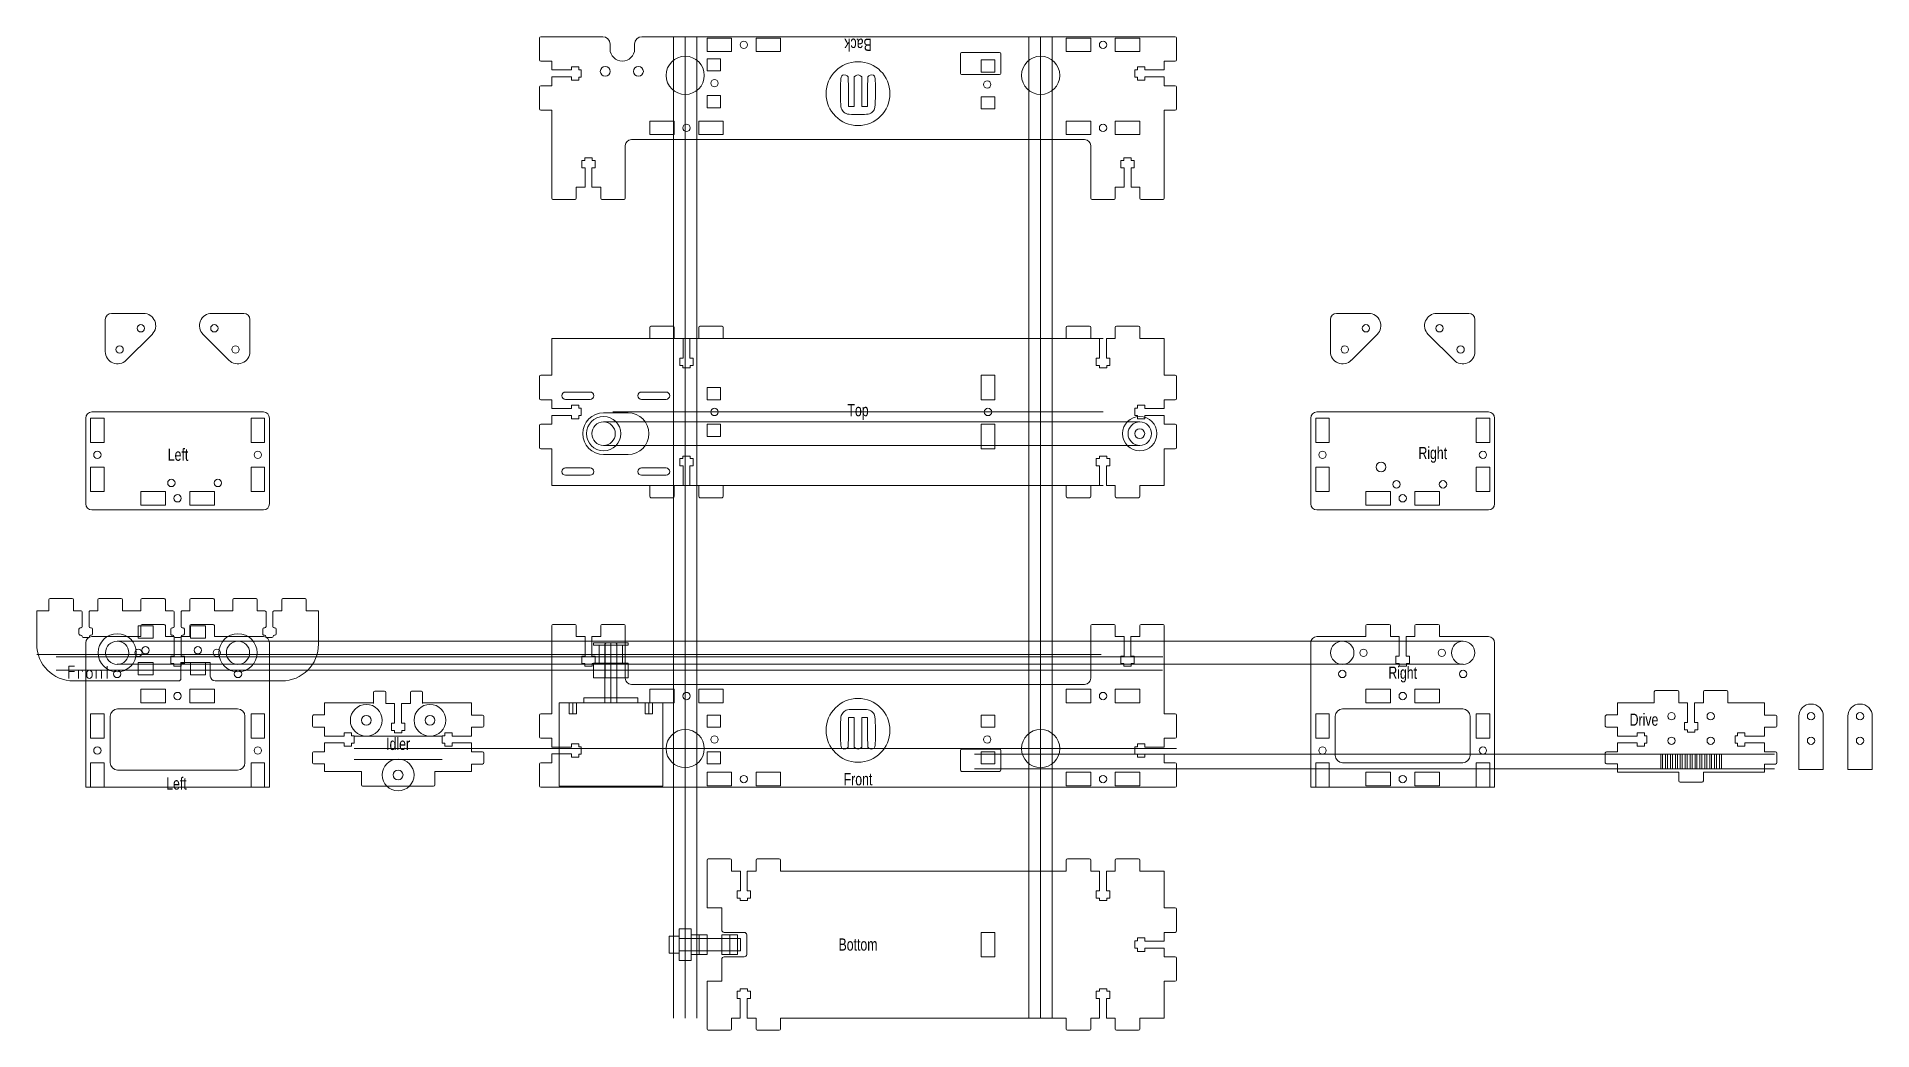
# Model space of a CAD drawing. Header units: millimetres. Extents: x -335 to 414, y -253 to 153.
import ezdxf

# ---------------------------------------------------------------- set-up
doc = ezdxf.new("R2010")
doc.units = ezdxf.units.MM
doc.layers.get('0').update_dxf_attribs({"linetype": 'CONTINUOUS', "lineweight": 0, "true_color": 0x000000})
for name, color, linetype, lineweight, true_color in [('01 - Front', 7, 'CONTINUOUS', 0, 0x000000), ('02 - Back', 7, 'CONTINUOUS', 0, 0x000000), ('03 - Top', 7, 'CONTINUOUS', 0, 0x000000), ('04 - Bottom', 7, 'CONTINUOUS', 0, 0x000000), ('05 - Idler Rib', 7, 'CONTINUOUS', 0, 0x000000), ('06 - Drive Rib', 7, 'CONTINUOUS', 0, 0x000000), ('06 - Top', 7, 'CONTINUOUS', 0, 0x000000), ('07 - Left End Cap', 7, 'CONTINUOUS', 0, 0x000000), ('08 - Left End Top Cap', 7, 'CONTINUOUS', 0, 0x000000), ('09 - Right End Cap', 7, 'CONTINUOUS', 0, 0x000000), ('10 - Right End Top Cap', 7, 'CONTINUOUS', 0, 0x000000), ('11 - Belt Clamps', 7, 'CONTINUOUS', 0, 0x000000), ('12 - Caps', 7, 'CONTINUOUS', 0, 0x000000), ('Drawings - 624 Bearing Stackup', 3, 'CONTINUOUS', 0, 0x00ff00), ('Drawings - Belt', 4, 'CONTINUOUS', 0, 0x00ffff), ('Drawings - NEMA 17', 1, 'CONTINUOUS', 0, 0xff0000), ('Drawings - Pulleys', 1, 'CONTINUOUS', 0, 0xff0000), ('Drawings - Secondary', 6, 'CONTINUOUS', 0, 0xff00ff), ('Drawings - Y Travel', 3, 'CONTINUOUS', 0, 0x00ff00), ('Text', 1, 'CONTINUOUS', 0, 0xff0000)]:
    doc.layers.add(name, color=color, linetype=linetype, lineweight=lineweight, true_color=true_color)
doc.styles.get("Standard").update_dxf_attribs({"font": 'txt', "width": 0.75})

# ---------------------------------------------------------------- blocks, each defined once
blk = doc.blocks.new('tcutout')
for p, q in [((-15, 0), (-15, 5.5)), ((-15, 0), (-5, 0)), ((-5, 5.5), (-5, 0)), ((5, 0), (5, 5.5)), ((5, 0), (15, 0)), ((15, 5.5), (15, 0))]:
    blk.add_line(p, q)
blk.add_circle((0, 2.75), 1.5)
at = {"layer": '05 - Idler Rib'}
for p, q in [((-15, 5.5), (-5, 5.5)), ((5, 5.5), (15, 5.5))]:
    blk.add_line(p, q, dxfattribs=at)
blk = doc.blocks.new('tgrips')
for p, q in [((-15, 0), (-15, 4.5)), ((-14.5, 5), (-5.5, 5)), ((-5, 4.5), (-5, 0)), ((-5, 0), (-1.42, 0)), ((-1.42, 0), (-1.42, -8)), ((1.4, 0), (5, 0)), ((1.4, -8), (1.4, 0)), ((5, 0), (5, 4.5)), ((5.5, 5), (14.5, 5)), ((15, 4.5), (15, 0)), ((-1.42, -8), (-2.75, -8)), ((-2.75, -8), (-2.75, -11)), ((-2.75, -11), (-1.5, -11)), ((-1.5, -11), (-1.5, -12)), ((-1.5, -12), (1.5, -12)), ((2.75, -8), (1.4, -8)), ((1.5, -11), (1.5, -12)), ((1.5, -11), (2.75, -11)), ((2.75, -8), (2.75, -11))]:
    blk.add_line(p, q)
for centre, start, end in [((-14.5, 4.5), 90, 180), ((-5.5, 4.5), 0, 90), ((5.5, 4.5), 90, 180), ((14.5, 4.5), 0, 90)]:
    blk.add_arc(centre, 0.5, start, end)
blk = doc.blocks.new('tgrips-5')
for p, q in [((-9.99, 0), (-9.99, 4.5)), ((-9.49, 5), (-5.49, 5)), ((-4.99, 4.5), (-4.99, 0)), ((1.41, 0), (5.01, 0)), ((1.41, -8), (1.41, 0)), ((5.01, 0), (5.01, 4.5)), ((5.51, 5), (9.51, 5)), ((10.01, 4.5), (10.01, 0)), ((-4.99, 0), (-1.41, 0)), ((-1.41, 0), (-1.41, -8)), ((-2.74, -8), (-2.75, -11)), ((-2.75, -11), (-1.49, -11)), ((-1.41, -8), (-2.74, -8)), ((-1.49, -12), (-1.49, -11)), ((-1.49, -11.5), (-1.49, -11.5)), ((-1.49, -12), (1.51, -12)), ((2.76, -8), (1.41, -8)), ((1.51, -11), (2.76, -11)), ((1.51, -12), (1.51, -11)), ((1.51, -11.5), (1.51, -11.5)), ((2.76, -8), (2.76, -11))]:
    blk.add_line(p, q)
for centre, start, end in [((-9.49, 4.5), 90, 180), ((-5.49, 4.5), 0, 90), ((5.51, 4.5), 90, 180), ((9.51, 4.5), 0, 90)]:
    blk.add_arc(centre, 0.5, start, end)
blk = doc.blocks.new('tcutout-5')
for p, q in [((-10, 0), (-10, 5.5)), ((-10, 0), (-5, 0)), ((-5, 5.5), (-5, 0)), ((5, 0), (5, 5.5)), ((5, 0), (10, 0)), ((10, 5.5), (10, 0))]:
    blk.add_line(p, q)
blk.add_circle((0, 3.05), 1.5)
at = {"layer": '05 - Idler Rib'}
for p, q in [((-10, 5.5), (-5, 5.5)), ((5, 5.5), (10, 5.5))]:
    blk.add_line(p, q, dxfattribs=at)
blk = doc.blocks.new('Mechanical Endstop')
for centre in [(17, 13), (36, 13)]:
    blk.add_circle(centre, 1.5)

msp = doc.modelspace()

# ---------------------------------------------------------------- linework, layer by layer
for p, q in [((-101.19, 148.25), (-101.19, 150.25)), ((-91.19, 150.25), (-91.19, 148.25)), ((-46.43, -212.5), (-54.63, -212.5)), ((-46.43, -222.5), (-54.63, -222.5))]:
    msp.add_line(p, q)
for centre in [(-103.17, 139.07), (-89.61, 139.07)]:
    msp.add_circle(centre, 2)
for centre, radius, start, end in [((-96.19, 148.25), 5, 180, 360), ((-46.43, -213.5), 1, 0, 90), ((-46.43, -221.5), 1, 270, 0)]:
    msp.add_arc(centre, radius, start, end)
at = {"layer": '01 - Front'}
for p, q in [((-125, 153.25), (-104.19, 153.25)), ((-88.19, 153.25), (125, 153.25)), ((-125, -91.75), (-125, -123.25)), ((-95, -108.75), (-95, -91.75)), ((95, -108.75), (95, -91.75)), ((125, -91.75), (125, -123.25)), ((-92.5, -111.25), (92.5, -111.25)), ((310, -118.75), (310, -123.74)), ((370, -118.75), (370, -123.76)), ((310, -147.15), (310, -143.74)), ((370, -147.15), (370, -143.76)), ((-315.2, -153.25), (-240.2, -153.25)), ((-125, -153.25), (125, -153.25)), ((184.8, -153.25), (259.8, -153.25))]:
    msp.add_line(p, q, dxfattribs=at)
msp.add_circle((-70.53, -137.46), 7.8, dxfattribs=at)
for centre, start, end in [((-92.5, -108.75), 180, 270), ((92.5, -108.75), 270, 0)]:
    msp.add_arc(centre, 2.5, start, end, dxfattribs=at)
at = {"layer": '02 - Back'}
for p, q in [((-125, 123.25), (-125, 91.75)), ((125, 123.25), (125, 91.75)), ((-95, 108.75), (-95, 91.75)), ((-92.5, 111.25), (92.5, 111.25)), ((95, 108.75), (95, 91.75)), ((-55.63, -211.5), (-55.63, -202.5)), ((-55.63, -223.5), (-55.63, -232.5))]:
    msp.add_line(p, q, dxfattribs=at)
for centre in [(-70.53, 137.46), (74.53, 137.46)]:
    msp.add_circle(centre, 7.8, dxfattribs=at)
for centre, radius, start, end in [((-92.5, 108.75), 2.5, 90, 180), ((92.5, 108.75), 2.5, 0, 90), ((-54.63, -211.5), 1, 180, 270), ((-54.63, -223.5), 1, 90, 180)]:
    msp.add_arc(centre, radius, start, end, dxfattribs=at)
at = {"layer": '03 - Top'}
for p, q in [((-125, 30), (-125, 15)), ((-125, 30), (-85, 30)), ((-55, 30), (85, 30)), ((115, 30), (125, 30)), ((125, 30), (125, 15)), ((-119.35, 8.14), (-109.35, 8.14)), ((-88.36, 8.14), (-78.36, 8.14)), ((-109.35, 5.14), (-119.35, 5.14)), ((-78.36, 5.14), (-88.36, 5.14)), ((-125, -30), (-125, -15)), ((125, -15), (125, -30)), ((-109.35, -22.85), (-119.35, -22.85)), ((-119.35, -25.85), (-109.35, -25.85)), ((-88.36, -22.85), (-78.36, -22.85)), ((-78.36, -25.85), (-88.36, -25.85)), ((-125, -30), (-85, -30)), ((-55, -30), (85, -30)), ((115, -30), (125, -30))]:
    msp.add_line(p, q, dxfattribs=at)
msp.add_circle((115, -8.85), 2, dxfattribs=at)
for centre, radius, start, end in [((-119.35, 6.64), 1.5, 90, 270), ((-109.35, 6.64), 1.5, 270, 90), ((-88.36, 6.64), 1.5, 90, 270), ((-78.36, 6.64), 1.5, 270, 90), ((-103.85, -8.85), 8.5, 90, 270), ((-93.85, -8.85), 8.5, 270, 90), ((-119.35, -24.35), 1.5, 90, 270), ((-109.35, -24.35), 1.5, 270, 90), ((-88.36, -24.35), 1.5, 90, 270), ((-78.36, -24.35), 1.5, 270, 90)]:
    msp.add_arc(centre, radius, start, end, dxfattribs=at)
at = {"layer": '04 - Bottom'}
for p, q in [((41.8, 146.25), (41.8, 138.25)), ((42.3, 146.75), (57.8, 146.75)), ((58.3, 146.25), (58.3, 138.25)), ((57.8, 137.75), (42.3, 137.75)), ((41.8, -146.25), (41.8, -138.25)), ((57.8, -137.75), (42.3, -137.75)), ((58.3, -146.25), (58.3, -138.25)), ((42.3, -146.75), (57.8, -146.75)), ((-61.63, -202.5), (-61.63, -187.5)), ((-31.63, -187.5), (85, -187.5)), ((115, -187.5), (125, -187.5)), ((125, -187.5), (125, -202.5)), ((-61.63, -202.5), (-55.63, -202.5)), ((-56.13, -202.5), (-56.13, -202.5)), ((-45.43, -213.5), (-45.43, -221.5)), ((55.8, -212.5), (50.3, -212.5)), ((55.8, -212.5), (55.8, -222.5)), ((50.3, -222.5), (55.8, -222.5)), ((-61.63, -232.5), (-55.63, -232.5)), ((-61.63, -232.5), (-61.63, -247.5)), ((-56.13, -232.5), (-56.13, -232.5)), ((125, -232.5), (125, -247.5)), ((-31.63, -247.5), (85, -247.5)), ((115, -247.5), (125, -247.5))]:
    msp.add_line(p, q, dxfattribs=at)
for centre, start, end in [((42.3, 146.25), 90, 180), ((57.8, 146.25), 0, 90), ((42.3, 138.25), 180, 270), ((57.8, 138.25), 270, 0), ((42.3, -138.25), 90, 180), ((57.8, -138.25), 0, 90), ((42.3, -146.25), 180, 270), ((57.8, -146.25), 270, 0)]:
    msp.add_arc(centre, 0.5, start, end, dxfattribs=at)
at = {"layer": '05 - Idler Rib'}
for p, q in [((-217.7, -118.75), (-217.7, -123.74)), ((-217.7, -118.75), (-197.69, -118.75)), ((-177.69, -118.75), (-157.7, -118.75)), ((-157.7, -118.75), (-157.7, -123.76)), ((-217.7, -143.74), (-217.7, -146.85)), ((-217.7, -146.85), (-202.7, -146.85)), ((-202.7, -152.25), (-202.7, -146.85)), ((-172.7, -146.85), (-172.7, -152.25)), ((-172.7, -146.85), (-157.7, -146.85)), ((-157.7, -143.76), (-157.7, -146.85)), ((-173.2, -152.75), (-202.2, -152.75)), ((50.3, -212.5), (50.3, -222.5))]:
    msp.add_line(p, q, dxfattribs=at)
for centre in [(-200.7, -125.9), (-174.7, -125.9), (-187.7, -148.22)]:
    msp.add_circle(centre, 2, dxfattribs=at)
for centre, start, end in [((-202.2, -152.25), 180, 270), ((-173.2, -152.25), 270, 0)]:
    msp.add_arc(centre, 0.5, start, end, dxfattribs=at)
at = {"layer": '06 - Drive Rib'}
for p, q in [((310, -118.75), (325, -118.75)), ((355, -118.75), (370, -118.75)), ((327.6, -145.75), (327.6, -139.75)), ((327.6, -139.75), (328.4, -139.75)), ((328.4, -139.75), (328.4, -145.75)), ((329.6, -145.75), (329.6, -139.75)), ((329.6, -139.75), (330.4, -139.75)), ((330.4, -139.75), (330.4, -145.75)), ((331.6, -145.75), (331.6, -139.75)), ((331.6, -139.75), (332.4, -139.75)), ((332.4, -139.75), (332.4, -145.75)), ((333.6, -145.75), (333.6, -139.75)), ((333.6, -139.75), (334.4, -139.75)), ((334.4, -139.75), (334.4, -145.75)), ((335.6, -145.75), (335.6, -139.75)), ((335.6, -139.75), (336.4, -139.75)), ((336.4, -139.75), (336.4, -145.75)), ((337.6, -145.75), (337.6, -139.75)), ((337.6, -139.75), (338.4, -139.75)), ((338.4, -139.75), (338.4, -145.75)), ((339.6, -145.75), (339.6, -139.75)), ((339.6, -139.75), (340.4, -139.75)), ((340.4, -139.75), (340.4, -145.75)), ((341.6, -145.75), (341.6, -139.75)), ((341.6, -139.75), (342.4, -139.75)), ((342.4, -139.75), (342.4, -145.75)), ((343.6, -145.75), (343.6, -139.75)), ((343.6, -139.75), (344.4, -139.75)), ((344.4, -139.75), (344.4, -145.75)), ((345.6, -145.75), (345.6, -139.75)), ((345.6, -139.75), (346.4, -139.75)), ((346.4, -139.75), (346.4, -145.75)), ((347.6, -145.75), (347.6, -139.75)), ((347.6, -139.75), (348.4, -139.75)), ((348.4, -139.75), (348.4, -145.75)), ((349.6, -145.75), (349.6, -139.75)), ((349.6, -139.75), (350.4, -139.75)), ((350.4, -139.75), (350.4, -145.75)), ((351.6, -145.75), (351.6, -139.75)), ((351.6, -139.75), (352.4, -139.75)), ((352.4, -139.75), (352.4, -145.75)), ((325, -147.15), (310, -147.15)), ((310, -147.15), (335, -147.15)), ((328.4, -145.75), (327.6, -145.75)), ((330.4, -145.75), (329.6, -145.75)), ((332.4, -145.75), (331.6, -145.75)), ((334.4, -145.75), (333.6, -145.75)), ((335, -147.15), (335, -150.65)), ((336.4, -145.75), (335.6, -145.75)), ((338.4, -145.75), (337.6, -145.75)), ((340.4, -145.75), (339.6, -145.75)), ((342.4, -145.75), (341.6, -145.75)), ((344.4, -145.75), (343.6, -145.75)), ((345, -147.15), (355, -147.15)), ((345, -150.65), (345, -147.15)), ((346.4, -145.75), (345.6, -145.75)), ((348.4, -145.75), (347.6, -145.75)), ((350.4, -145.75), (349.6, -145.75)), ((352.4, -145.75), (351.6, -145.75)), ((370, -147.15), (355, -147.15)), ((335.5, -151.15), (344.5, -151.15))]:
    msp.add_line(p, q, dxfattribs=at)
for centre in [(332, -124.25), (348, -124.25), (332, -134.25), (348, -134.25)]:
    msp.add_circle(centre, 1.5, dxfattribs=at)
for centre, start, end in [((335.5, -150.65), 180, 270), ((344.5, -150.65), 270, 0)]:
    msp.add_arc(centre, 0.5, start, end, dxfattribs=at)
at = {"layer": '06 - Top'}
for p, q in [((-93.85, -0.35), (-103.85, -0.35)), ((-93.85, -17.35), (-103.85, -17.35))]:
    msp.add_line(p, q, dxfattribs=at)
msp.add_circle((74.53, -137.46), 7.8, dxfattribs=at)
at = {"layer": '07 - Left End Cap'}
for p, q in [((-315.2, -94.25), (-315.2, -153.25)), ((-312.7, -91.75), (-292.7, -91.75)), ((-262.7, -91.75), (-242.7, -91.75)), ((-240.2, -94.25), (-240.2, -153.25))]:
    msp.add_line(p, q, dxfattribs=at)
for centre, radius in [((-302.35, -98.33), 4.75), ((-293.7, -98.33), 1.5), ((-261.7, -98.33), 1.5), ((-253.05, -98.33), 4.75), ((-302.35, -106.98), 1.5), ((-253.05, -106.98), 1.5)]:
    msp.add_circle(centre, radius, dxfattribs=at)
for centre, start, end in [((-312.7, -94.25), 90, 180), ((-242.7, -94.25), 0, 90)]:
    msp.add_arc(centre, 2.5, start, end, dxfattribs=at)
at = {"layer": '08 - Left End Top Cap'}
for p, q in [((-315.2, -37.5), (-315.2, -2.5)), ((-242.7, 0), (-312.7, 0)), ((-240.2, -37.5), (-240.2, -2.5)), ((-242.7, -40), (-312.7, -40))]:
    msp.add_line(p, q, dxfattribs=at)
for centre, start, end in [((-312.7, -2.5), 90, 180), ((-242.7, -2.5), 360, 90), ((-312.7, -37.5), 180, 270), ((-242.7, -37.5), 270, 0)]:
    msp.add_arc(centre, 2.5, start, end, dxfattribs=at)
at = {"layer": '09 - Right End Cap'}
for p, q in [((184.8, -94.25), (184.8, -153.25)), ((187.3, -91.75), (207.3, -91.75)), ((237.3, -91.75), (257.3, -91.75)), ((259.8, -94.25), (259.8, -153.25)), ((-305.2, -143.25), (-305.2, -124.25)), ((-302.2, -121.25), (-253.2, -121.25)), ((-250.2, -143.25), (-250.2, -124.25)), ((194.8, -140.25), (194.8, -124.25)), ((197.8, -121.25), (246.8, -121.25)), ((249.8, -140.25), (249.8, -124.25)), ((-302.2, -146.25), (-253.2, -146.25)), ((197.8, -143.25), (246.8, -143.25))]:
    msp.add_line(p, q, dxfattribs=at)
for centre, radius in [((197.65, -98.33), 4.75), ((206.3, -98.33), 1.5), ((238.3, -98.33), 1.5), ((246.95, -98.33), 4.75), ((197.65, -106.98), 1.5), ((246.95, -106.98), 1.5)]:
    msp.add_circle(centre, radius, dxfattribs=at)
for centre, radius, start, end in [((187.3, -94.25), 2.5, 90, 180), ((257.3, -94.25), 2.5, 0, 90), ((-302.2, -124.25), 3, 90, 180), ((-253.2, -124.25), 3, 0, 90), ((197.8, -124.25), 3, 90, 180), ((246.8, -124.25), 3, 0, 90), ((197.8, -140.25), 3, 180, 270), ((246.8, -140.25), 3, 270, 0), ((-302.2, -143.25), 3, 180, 270), ((-253.2, -143.25), 3, 270, 0)]:
    msp.add_arc(centre, radius, start, end, dxfattribs=at)
at = {"layer": '10 - Right End Top Cap'}
for p, q in [((257.3, 0), (187.3, 0)), ((184.8, -37.5), (184.8, -2.5)), ((259.8, -37.5), (259.8, -2.5)), ((257.3, -40), (187.3, -40))]:
    msp.add_line(p, q, dxfattribs=at)
msp.add_circle((213.45, -22.5), 2, dxfattribs=at)
for centre, radius, start, end in [((-104.19, 150.25), 3, 0, 90), ((-88.19, 150.25), 3, 90, 180), ((257.3, -2.5), 2.5, 360, 90), ((187.3, -2.5), 2.5, 90, 180), ((187.3, -37.5), 2.5, 180, 270), ((257.3, -37.5), 2.5, 270, 0)]:
    msp.add_arc(centre, radius, start, end, dxfattribs=at)
at = {"layer": '11 - Belt Clamps'}
for p, q in [((383.96, -124.25), (383.96, -146)), ((393.96, -124.25), (393.96, -146)), ((403.96, -124.25), (403.96, -146)), ((413.96, -124.25), (413.96, -146)), ((393.96, -146), (383.96, -146)), ((413.96, -146), (403.96, -146))]:
    msp.add_line(p, q, dxfattribs=at)
for centre in [(388.96, -124.25), (408.96, -124.25), (388.96, -134.25), (408.96, -134.25)]:
    msp.add_circle(centre, 1.5, dxfattribs=at)
for centre in [(388.96, -124.25), (408.96, -124.25)]:
    msp.add_arc(centre, 5, 0, 180, dxfattribs=at)
at = {"layer": '12 - Caps'}
for p, q in [((-307.2, 24.66), (-307.2, 37.74)), ((-304.7, 40.24), (-291.63, 40.24)), ((-263.77, 40.24), (-250.7, 40.24)), ((-248.2, 37.74), (-248.2, 24.66)), ((192.8, 24.66), (192.8, 37.74)), ((195.3, 40.24), (208.37, 40.24)), ((236.23, 40.24), (249.3, 40.24)), ((251.8, 37.74), (251.8, 24.66)), ((-288.09, 31.7), (-298.66, 21.13)), ((-267.31, 31.7), (-256.74, 21.13)), ((211.91, 31.7), (201.34, 21.13)), ((232.69, 31.7), (243.26, 21.13))]:
    msp.add_line(p, q, dxfattribs=at)
for centre in [(-292.7, 34.16), (-262.7, 34.16), (207.3, 34.16), (237.3, 34.16), (-301.35, 25.51), (-254.05, 25.51), (198.65, 25.51), (245.95, 25.51)]:
    msp.add_circle(centre, 1.5, dxfattribs=at)
for centre, radius, start, end in [((-304.7, 37.74), 2.5, 90, 180), ((-291.63, 35.24), 5, 315, 90), ((-263.77, 35.24), 5, 90, 225), ((-250.7, 37.74), 2.5, 0, 90), ((195.3, 37.74), 2.5, 90, 180), ((208.37, 35.24), 5, 315, 90), ((236.23, 35.24), 5, 90, 225), ((249.3, 37.74), 2.5, 0, 90), ((-302.2, 24.66), 5, 180, 315), ((-253.2, 24.66), 5, 225, 0), ((197.8, 24.66), 5, 180, 315), ((246.8, 24.66), 5, 225, 0)]:
    msp.add_arc(centre, radius, start, end, dxfattribs=at)
at = {"layer": 'Drawings - 624 Bearing Stackup'}
for p, q in [((-77.03, -214), (-73.03, -214)), ((-77.03, -214), (-77.03, -221)), ((-73.03, -211), (-68.03, -211)), ((-73.03, -211), (-73.03, -224)), ((-48.03, -215), (-73.03, -215)), ((-68.03, -211), (-68.03, -224)), ((-68.03, -213.5), (-64.83, -213.5)), ((-68.03, -213.5), (-68.03, -221.5)), ((-64.83, -213.5), (-64.83, -221.5)), ((-64.83, -213.5), (-61.63, -213.5)), ((-64.83, -213.5), (-64.83, -221.5)), ((-61.63, -213.5), (-61.63, -221.5)), ((-55.53, -213.5), (-55.53, -221.5)), ((-55.53, -213.5), (-52.33, -213.5)), ((-52.33, -213.5), (-52.33, -221.5)), ((-52.33, -213.5), (-49.13, -213.5)), ((-49.13, -213.5), (-49.13, -221.5)), ((-48.03, -215), (-48.03, -220)), ((-77.03, -221), (-73.03, -221)), ((-48.03, -220), (-73.03, -220)), ((-73.03, -224), (-68.03, -224)), ((-68.03, -221.5), (-64.83, -221.5)), ((-64.83, -221.5), (-61.63, -221.5)), ((-55.53, -221.5), (-52.33, -221.5)), ((-52.33, -221.5), (-49.13, -221.5))]:
    msp.add_line(p, q, dxfattribs=at)
at = {"layer": 'Drawings - Belt'}
for p, q in [((-103.85, -4.05), (115, -4.05)), ((115, -13.65), (-103.85, -13.65)), ((47.6, -139.75), (374, -139.75)), ((47.6, -145.75), (374, -145.75))]:
    msp.add_line(p, q, dxfattribs=at)
for centre, start, end in [((-103.85, -8.85), 90, 270), ((115, -8.85), 270, 90)]:
    msp.add_arc(centre, 4.8, start, end, dxfattribs=at)
at = {"layer": 'Drawings - NEMA 17'}
for p, q in [((-103.29, -94.75), (-102.79, -94.25)), ((-103.29, -94.75), (-103.29, -118.75)), ((-102.79, -94.25), (-98.91, -94.25)), ((-100.85, -94.25), (-100.85, -118.75)), ((-98.91, -94.25), (-98.41, -94.75)), ((-98.41, -94.75), (-98.41, -118.75)), ((-122, -118.75), (-79.7, -118.75)), ((-122, -118.75), (-122, -152.75)), ((-117.85, -118.75), (-117.85, -123.25)), ((-116.35, -118.75), (-116.35, -123.25)), ((-114.85, -118.75), (-114.85, -123.25)), ((-111.85, -116.75), (-111.85, -118.75)), ((-111.85, -116.75), (-89.85, -116.75)), ((-89.85, -116.75), (-89.85, -118.75)), ((-86.85, -118.75), (-86.85, -123.25)), ((-85.35, -118.75), (-85.35, -123.25)), ((-83.85, -118.75), (-83.85, -123.25)), ((-79.7, -118.75), (-79.7, -152.75)), ((-117.85, -123.25), (-114.85, -123.25)), ((-86.85, -123.25), (-83.85, -123.25)), ((-122, -152.75), (-79.7, -152.75))]:
    msp.add_line(p, q, dxfattribs=at)
at = {"layer": 'Drawings - Pulleys'}
for p, q in [((-107.9, -94.25), (-93.8, -94.25)), ((-107.9, -94.25), (-107.9, -95.22)), ((-107.9, -95.22), (-93.8, -95.22)), ((-105.62, -95.22), (-105.62, -102.59)), ((-103.24, -94.25), (-103.24, -108.54)), ((-100.85, -94.25), (-100.85, -108.54)), ((-98.46, -94.25), (-98.46, -108.54)), ((-96.07, -95.22), (-96.07, -102.59)), ((-93.8, -94.25), (-93.8, -95.22)), ((-107.9, -102.59), (-93.8, -102.59)), ((-107.9, -102.59), (-107.9, -108.54)), ((-93.8, -102.59), (-93.8, -108.54)), ((-107.9, -108.54), (-93.8, -108.54))]:
    msp.add_line(p, q, dxfattribs=at)
for centre, radius in [((-103.85, -8.85), 7), ((-103.85, -8.85), 4.8), ((115, -8.85), 7), ((115, -8.85), 4.8)]:
    msp.add_circle(centre, radius, dxfattribs=at)
at = {"layer": 'Drawings - Secondary'}
for p, q in [((-335.2, -81.15), (-330.2, -81.15)), ((-335.2, -81.15), (-335.2, -94.83)), ((-330.2, -81.15), (-330.2, -76.65)), ((-329.7, -76.15), (-320.7, -76.15)), ((-320.2, -76.65), (-320.2, -81.15)), ((-320.2, -81.15), (-317.12, -81.15)), ((-316.62, -81.65), (-316.62, -87.65)), ((-313.8, -87.65), (-313.8, -81.65)), ((-313.3, -81.15), (-310.2, -81.15)), ((-310.2, -81.15), (-310.2, -76.65)), ((-309.7, -76.15), (-300.7, -76.15)), ((-300.2, -76.65), (-300.2, -81.15)), ((-300.2, -81.15), (-292.7, -81.15)), ((-292.7, -81.15), (-292.7, -76.65)), ((-292.2, -76.15), (-283.2, -76.15)), ((-282.7, -76.65), (-282.7, -81.15)), ((-282.7, -81.15), (-279.62, -81.15)), ((-279.12, -81.65), (-279.12, -87.65)), ((-276.3, -87.65), (-276.3, -81.65)), ((-275.8, -81.15), (-272.7, -81.15)), ((-272.7, -81.15), (-272.7, -76.65)), ((-272.2, -76.15), (-263.2, -76.15)), ((-262.7, -76.65), (-262.7, -81.15)), ((-262.7, -81.15), (-255.2, -81.15)), ((-255.2, -81.15), (-255.2, -76.65)), ((-254.7, -76.15), (-245.7, -76.15)), ((-245.2, -76.65), (-245.2, -81.15)), ((-245.2, -81.15), (-242.12, -81.15)), ((-241.62, -81.65), (-241.62, -87.65)), ((-238.8, -87.65), (-238.8, -81.65)), ((-238.3, -81.15), (-235.2, -81.15)), ((-235.2, -81.15), (-235.2, -76.65)), ((-234.7, -76.15), (-225.7, -76.15)), ((-225.2, -76.65), (-225.2, -81.15)), ((-225.2, -81.15), (-220.2, -81.15)), ((-220.2, -94.83), (-220.2, -81.15)), ((-317.95, -88.65), (-317.95, -90.65)), ((-317.12, -88.15), (-317.45, -88.15)), ((-312.95, -88.15), (-313.3, -88.15)), ((-312.45, -88.65), (-312.45, -90.65)), ((-293.85, -87.33), (-293.85, -92.33)), ((-293.85, -87.33), (-287.7, -87.33)), ((-287.7, -87.33), (-287.7, -92.33)), ((-280.45, -88.65), (-280.45, -90.65)), ((-279.62, -88.15), (-279.95, -88.15)), ((-275.45, -88.15), (-275.8, -88.15)), ((-274.95, -88.65), (-274.95, -90.65)), ((-272.5, -87.33), (-272.5, -92.33)), ((-266.35, -87.33), (-272.5, -87.33)), ((-266.35, -87.33), (-266.35, -92.33)), ((-242.95, -88.65), (-242.95, -90.65)), ((-242.12, -88.15), (-242.45, -88.15)), ((-237.95, -88.15), (-238.3, -88.15)), ((-237.45, -88.65), (-237.45, -90.65)), ((-317.45, -91.15), (-317.2, -91.15)), ((-316.7, -91.65), (-316.7, -91.65)), ((-316.2, -92.15), (-314.2, -92.15)), ((-313.7, -91.65), (-313.7, -91.65)), ((-313.2, -91.15), (-312.95, -91.15)), ((-287.7, -92.33), (-293.85, -92.33)), ((-279.95, -91.15), (-279.7, -91.15)), ((-279.2, -91.65), (-279.2, -91.65)), ((-278.7, -92.15), (-276.7, -92.15)), ((-276.2, -91.65), (-276.2, -91.65)), ((-275.7, -91.15), (-275.45, -91.15)), ((-272.5, -92.33), (-266.35, -92.33)), ((-242.45, -91.15), (-242.2, -91.15)), ((-241.7, -91.65), (-241.7, -91.65)), ((-241.2, -92.15), (-239.2, -92.15)), ((-238.7, -91.65), (-238.7, -91.65)), ((-238.2, -91.15), (-237.95, -91.15)), ((99.3, -99.05), (-335.2, -99.05)), ((-327.2, -100), (124.44, -100)), ((-319.81, -103.81), (-322.03, -103.81)), ((-322.03, -103.81), (-322.03, -108.81)), ((-306.48, -103.81), (-306.48, -108.81)), ((-293.85, -102.33), (-293.85, -107.33)), ((-293.85, -102.33), (-287.7, -102.33)), ((-287.7, -102.33), (-287.7, -107.33)), ((-264.35, -102.33), (-276.35, -102.33)), ((-276.35, -108.83), (-276.35, -102.33)), ((-272.5, -102.33), (-272.5, -107.33)), ((-266.35, -102.33), (-272.5, -102.33)), ((-266.35, -102.33), (-266.35, -107.33)), ((-264.35, -107.83), (-264.35, -102.33)), ((-327.2, -105.5), (124.32, -105.5)), ((-322.03, -106.03), (-319.81, -106.03)), ((-320.2, -109.83), (-277.35, -109.83)), ((-318.14, -108.81), (-318.14, -105.47)), ((-318.14, -105.47), (-317.03, -105.47)), ((-314.81, -106.58), (-314.81, -107.69)), ((-312.59, -107.69), (-312.59, -106.58)), ((-310.92, -108.81), (-310.92, -105.47)), ((-310.92, -105.47), (-309.53, -105.47)), ((-308.7, -106.31), (-308.7, -108.81)), ((-307.03, -105.47), (-305.37, -105.47)), ((-287.7, -107.33), (-293.85, -107.33)), ((-272.5, -107.33), (-266.35, -107.33)), ((-262.35, -109.83), (-235.2, -109.83))]:
    msp.add_line(p, q, dxfattribs=at)
for centre, radius in [((-302.35, -98.33), 7.8), ((-290.78, -97.33), 1.5), ((-269.42, -97.33), 1.5), ((-253.05, -98.33), 7.8)]:
    msp.add_circle(centre, radius, dxfattribs=at)
for centre, radius, start, end in [((-329.7, -76.65), 0.5, 90, 180), ((-320.7, -76.65), 0.5, 0, 90), ((-317.12, -81.65), 0.5, 0.00514, 90), ((-313.3, -81.65), 0.5, 89.92857, 180), ((-309.7, -76.65), 0.5, 90, 180), ((-300.7, -76.65), 0.5, 0, 90), ((-292.2, -76.65), 0.5, 90, 180), ((-283.2, -76.65), 0.5, 0, 90), ((-279.62, -81.65), 0.5, 0.00514, 90), ((-275.8, -81.65), 0.5, 89.92857, 180), ((-272.2, -76.65), 0.5, 90, 180), ((-263.2, -76.65), 0.5, 0, 90), ((-254.7, -76.65), 0.5, 90, 180), ((-245.7, -76.65), 0.5, 0, 90), ((-242.12, -81.65), 0.5, 0.00514, 90), ((-238.3, -81.65), 0.5, 89.92857, 180), ((-234.7, -76.65), 0.5, 90, 180), ((-225.7, -76.65), 0.5, 0, 90), ((-317.45, -88.65), 0.5, 90.05501, 179.9104), ((-317.12, -87.65), 0.5, 270.05501, 0.00514), ((-313.3, -87.65), 0.5, 180, 269.94563), ((-312.95, -88.65), 0.5, 359.95195, 89.94563), ((-279.95, -88.65), 0.5, 90.05501, 179.9104), ((-279.62, -87.65), 0.5, 270.05501, 0.00514), ((-275.8, -87.65), 0.5, 180, 269.94563), ((-275.45, -88.65), 0.5, 359.95195, 89.94563), ((-242.45, -88.65), 0.5, 90.05501, 179.9104), ((-242.12, -87.65), 0.5, 270.05501, 0.00514), ((-238.3, -87.65), 0.5, 180, 269.94563), ((-237.95, -88.65), 0.5, 359.95195, 89.94563), ((-320.2, -94.83), 15, 180, 270), ((-317.45, -90.65), 0.5, 179.9104, 270), ((-317.2, -91.65), 0.5, 0, 90), ((-316.2, -91.65), 0.5, 180, 270), ((-314.2, -91.65), 0.5, 270, 0), ((-313.2, -91.65), 0.5, 90, 180), ((-312.95, -90.65), 0.5, 270, 359.95195), ((-279.95, -90.65), 0.5, 179.9104, 270), ((-279.7, -91.65), 0.5, 0, 90), ((-278.7, -91.65), 0.5, 180, 270), ((-276.7, -91.65), 0.5, 270, 0), ((-275.7, -91.65), 0.5, 90, 180), ((-275.45, -90.65), 0.5, 270, 359.95195), ((-242.45, -90.65), 0.5, 179.9104, 270), ((-242.2, -91.65), 0.5, 0, 90), ((-241.2, -91.65), 0.5, 180, 270), ((-239.2, -91.65), 0.5, 270, 0), ((-238.2, -91.65), 0.5, 90, 180), ((-237.95, -90.65), 0.5, 270, 359.95195), ((-235.2, -94.83), 15, 270, 0), ((-317.03, -106.03), 0.556, 0, 90), ((-313.7, -106.58), 1.11, 0, 180), ((-313.7, -107.69), 1.11, 180, 0), ((-309.53, -106.31), 0.833, 0, 90), ((-277.35, -108.83), 1, 270, 0), ((-262.35, -107.83), 2, 180, 270)]:
    msp.add_arc(centre, radius, start, end, dxfattribs=at)
at = {"layer": 'Drawings - Y Travel'}
for p, q in [((-75.29, -247.5), (-75.29, 153.25)), ((-70.53, -247.5), (-70.53, 153.25)), ((-65.76, -247.5), (-65.76, 153.25)), ((69.76, -247.5), (69.76, 153.25)), ((74.53, -247.5), (74.53, 153.25)), ((79.29, -247.5), (79.29, 153.25)), ((100, 30), (-100, 30)), ((100, 0), (-100, 0)), ((100, -4.05), (-100, -4.05)), ((-100, -13.65), (100, -13.65)), ((-100, -30), (100, -30)), ((246.95, -93.63), (-302.35, -93.63)), ((-302.35, -103.03), (246.95, -103.03)), ((-205.7, -132.4), (-169.7, -132.4)), ((-205.7, -137.46), (130, -137.46)), ((-205.7, -141.92), (-169.7, -141.92))]:
    msp.add_line(p, q, dxfattribs=at)
for centre in [(-200.7, -125.9), (-174.7, -125.9), (-187.7, -148.22)]:
    msp.add_circle(centre, 6.5, dxfattribs=at)
at = {"layer": 'Text', "lineweight": 5}
for p, q in [((-6.33, 137.48), (-6.33, 137.48)), ((-1.51, 136.86), (-1.56, 130.83)), ((-1.04, 137.26), (-1.51, 136.86)), ((1.49, 136.86), (1.03, 137.26)), ((1.54, 130.83), (1.49, 136.86)), ((-3.93, 124.8), (-3.93, 130.72)), ((-1.56, 130.83), (-1.61, 124.8)), ((1.59, 124.8), (1.54, 130.83)), ((3.92, 130.72), (3.92, 124.8)), ((-2.77, 124.8), (-3.93, 124.8)), ((-1.61, 124.8), (-2.77, 124.8)), ((2.75, 124.8), (1.59, 124.8)), ((3.92, 124.8), (2.75, 124.8)), ((-2.77, -124.8), (-3.93, -124.8)), ((-3.93, -124.8), (-3.93, -130.72)), ((-1.61, -124.8), (-2.77, -124.8)), ((-1.56, -130.83), (-1.61, -124.8)), ((1.59, -124.8), (1.54, -130.83)), ((2.75, -124.8), (1.59, -124.8)), ((3.92, -124.8), (2.75, -124.8)), ((3.92, -130.72), (3.92, -124.8)), ((-1.51, -136.86), (-1.56, -130.83)), ((1.54, -130.83), (1.49, -136.86)), ((-6.33, -137.48), (-6.33, -137.48)), ((-1.04, -137.26), (-1.51, -136.86)), ((1.49, -136.86), (1.03, -137.26))]:
    msp.add_line(p, q, dxfattribs=at)
at = {"layer": 'Text'}
for centre in [(0, 130), (0, -130)]:
    msp.add_circle(centre, 13.04, dxfattribs=at)
at = {"layer": 'Text', "lineweight": 5}
for points in [[(-6.33, 137.48), (-7.04, 137.06), (-7.11, 136.47), (-7.11, 130.66)], [(-4.04, 136.91), (-4.27, 137.52), (-5.66, 137.87), (-6.33, 137.48)], [(-3.93, 130.72), (-3.93, 133.97), (-3.98, 136.76), (-4.04, 136.91)], [(1.03, 137.26), (0.41, 137.79), (-0.42, 137.79), (-1.04, 137.26)], [(4.02, 136.91), (3.96, 136.76), (3.92, 133.97), (3.92, 130.72)], [(6.28, 137.48), (5.58, 137.86), (4.26, 137.52), (4.02, 136.91)], [(7.09, 130.52), (7.09, 136.53), (7.02, 137.09), (6.28, 137.48)], [(-7.11, 130.66), (-7.11, 124.28), (-7.04, 123.75), (-6.06, 122.69)], [(5.95, 122.58), (7.03, 123.63), (7.09, 124.06), (7.09, 130.52)], [(-6.06, 122.69), (-5.05, 121.59), (-4.43, 121.46), (-0.01, 121.46)], [(-0.01, 121.46), (4.27, 121.46), (4.94, 121.59), (5.95, 122.58)], [(-7.11, -130.66), (-7.11, -124.28), (-7.04, -123.75), (-6.06, -122.69)], [(-6.06, -122.69), (-5.05, -121.59), (-4.43, -121.46), (-0.01, -121.46)], [(-0.01, -121.46), (4.27, -121.46), (4.94, -121.59), (5.95, -122.58)], [(5.95, -122.58), (7.03, -123.63), (7.09, -124.06), (7.09, -130.52)], [(-6.33, -137.48), (-7.04, -137.06), (-7.11, -136.47), (-7.11, -130.66)], [(-3.93, -130.72), (-3.93, -133.97), (-3.98, -136.76), (-4.04, -136.91)], [(4.02, -136.91), (3.96, -136.76), (3.92, -133.97), (3.92, -130.72)], [(7.09, -130.52), (7.09, -136.53), (7.02, -137.09), (6.28, -137.48)], [(-4.04, -136.91), (-4.27, -137.52), (-5.66, -137.87), (-6.33, -137.48)], [(1.03, -137.26), (0.41, -137.79), (-0.42, -137.79), (-1.04, -137.26)], [(6.28, -137.48), (5.58, -137.86), (4.26, -137.52), (4.02, -136.91)]]:
    msp.add_open_spline(points, degree=3, dxfattribs=at)

# ---------------------------------------------------------------- block references
at = {"layer": '01 - Front'}
for name, p, rotation in [('tcutout-5', (55.8, 133.75), 90), ('tcutout-5', (-61.63, -133.75), -90), ('tcutout-5', (55.8, -133.75), 90), ('tgrips-5', (310, -133.75), 90), ('tgrips-5', (370, -133.75), 270)]:
    msp.add_blockref(name, p, dxfattribs=dict(at, rotation=rotation))
for p in [(-110, -91.75), (110, -91.75)]:
    msp.add_blockref('tgrips', p, dxfattribs=at)
at = {"layer": '01 - Front', "yscale": -1}
for name, p, rotation in [('tcutout', (-70, -118.75), 180), ('tcutout', (100, -118.75), 180), ('tgrips', (-125, -138.25), 270), ('tgrips', (125, -138.25), 90.00000000000001)]:
    msp.add_blockref(name, p, dxfattribs=dict(at, rotation=rotation))
for p in [(-46.63, -147.15), (100, -147.15)]:
    msp.add_blockref('tcutout', p, dxfattribs=at)
at = {"layer": '02 - Back'}
for name, p, rotation in [('tgrips', (-125, 138.25), 90.00000000000001), ('tgrips', (125, 138.25), 270), ('tcutout-5', (-61.63, 134.25), -90), ('tcutout', (-70, 118.75), 180), ('tcutout', (100, 118.75), 180), ('tgrips', (-110, 91.75), 180), ('tgrips', (110, 91.75), 180)]:
    msp.add_blockref(name, p, dxfattribs=dict(at, rotation=rotation))
for p in [(-46.63, 147.15), (100, 147.15)]:
    msp.add_blockref('tcutout', p, dxfattribs=at)
at = {"layer": '03 - Top'}
for name, p in [('tgrips', (-70, 30)), ('tgrips', (100, 30)), ('tgrips-5', (-187.7, -119.05))]:
    msp.add_blockref(name, p, dxfattribs=at)
for name, p, rotation in [('tgrips', (-125, 0), 90), ('tcutout', (55.8, 0), 90), ('tgrips', (125, 0), -90), ('tcutout-5', (-61.63, 0), -90), ('tgrips', (-70, -30), -180), ('tgrips', (100, -30), -180)]:
    msp.add_blockref(name, p, dxfattribs=dict(at, rotation=rotation))
at = {"layer": '04 - Bottom', "yscale": -1}
for p, rotation in [((-46.63, -187.5), 180), ((100, -187.5), 180), ((-46.63, -247.5), 360), ((100, -247.5), 360)]:
    msp.add_blockref('tgrips', p, dxfattribs=dict(at, rotation=rotation))
at = {"layer": '04 - Bottom', "rotation": -90}
msp.add_blockref('tgrips', (125, -217.5), dxfattribs=at)
at = {"layer": '05 - Idler Rib'}
for p, rotation in [((-217.7, -133.75), 90), ((-157.7, -133.75), -90)]:
    msp.add_blockref('tgrips-5', p, dxfattribs=dict(at, rotation=rotation))
at = {"layer": '06 - Drive Rib'}
msp.add_blockref('tgrips', (340, -118.75), dxfattribs=at)
at = {"layer": '07 - Left End Cap'}
msp.add_blockref('tgrips', (-277.7, -91.75), dxfattribs=at)
at = {"layer": '07 - Left End Cap', "yscale": -1}
for p, rotation in [((-277.7, -118.75), 180), ((-307.7, -138.25), 270), ((-247.7, -138.25), 90)]:
    msp.add_blockref('tcutout', p, dxfattribs=dict(at, rotation=rotation))
at = {"layer": '08 - Left End Top Cap'}
for p, rotation in [((-307.7, -17.5), 90), ((-247.7, -17.5), -90)]:
    msp.add_blockref('tcutout', p, dxfattribs=dict(at, rotation=rotation))
msp.add_blockref('Mechanical Endstop', (-297.25, -42), dxfattribs=at)
at = {"layer": '08 - Left End Top Cap', "yscale": -1}
msp.add_blockref('tcutout', (-277.7, -32.5), dxfattribs=at)
at = {"layer": '09 - Right End Cap'}
for name, p in [('tgrips', (222.3, -91.75)), ('tcutout', (222.3, -118.75))]:
    msp.add_blockref(name, p, dxfattribs=at)
for p, rotation in [((192.3, -138.25), 90), ((252.3, -138.25), 270), ((222.3, -147.15), 180)]:
    msp.add_blockref('tcutout', p, dxfattribs=dict(at, rotation=rotation))
at = {"layer": '10 - Right End Top Cap', "yscale": -1}
for p, rotation in [((192.3, -17.5), 270.00000000000034), ((252.3, -17.5), 90.00000000000034)]:
    msp.add_blockref('tcutout', p, dxfattribs=dict(at, rotation=rotation))
at = {"layer": '10 - Right End Top Cap'}
msp.add_blockref('Mechanical Endstop', (202.75, -42.55), dxfattribs=at)
at = {"layer": '10 - Right End Top Cap', "yscale": -1}
msp.add_blockref('tcutout', (222.3, -32.5), dxfattribs=at)

# ---------------------------------------------------------------- texts
at = {"layer": 'Text', "insert": (0, 150), "char_height": 5, "width": 100, "attachment_point": 5, "rotation": 180}
msp.add_mtext('Back', dxfattribs=at)
at = {"layer": 'Text', "char_height": 5, "width": 100, "attachment_point": 5}
for s, insert in [('Top', (0, 0)), ('Left', (-277.53, -17.48)), ('Right', (234.58, -17.5)), ('Right', (222.3, -107.22)), ('Drive', (320.78, -125.67)), ('Idler', (-187.7, -135.57)), ('Left', (-278.17, -151.75)), ('Front', (0, -150)), ('Bottom', (0, -217.5))]:
    msp.add_mtext(s, dxfattribs=dict(at, insert=insert))

doc.saveas('drawing.dxf')
